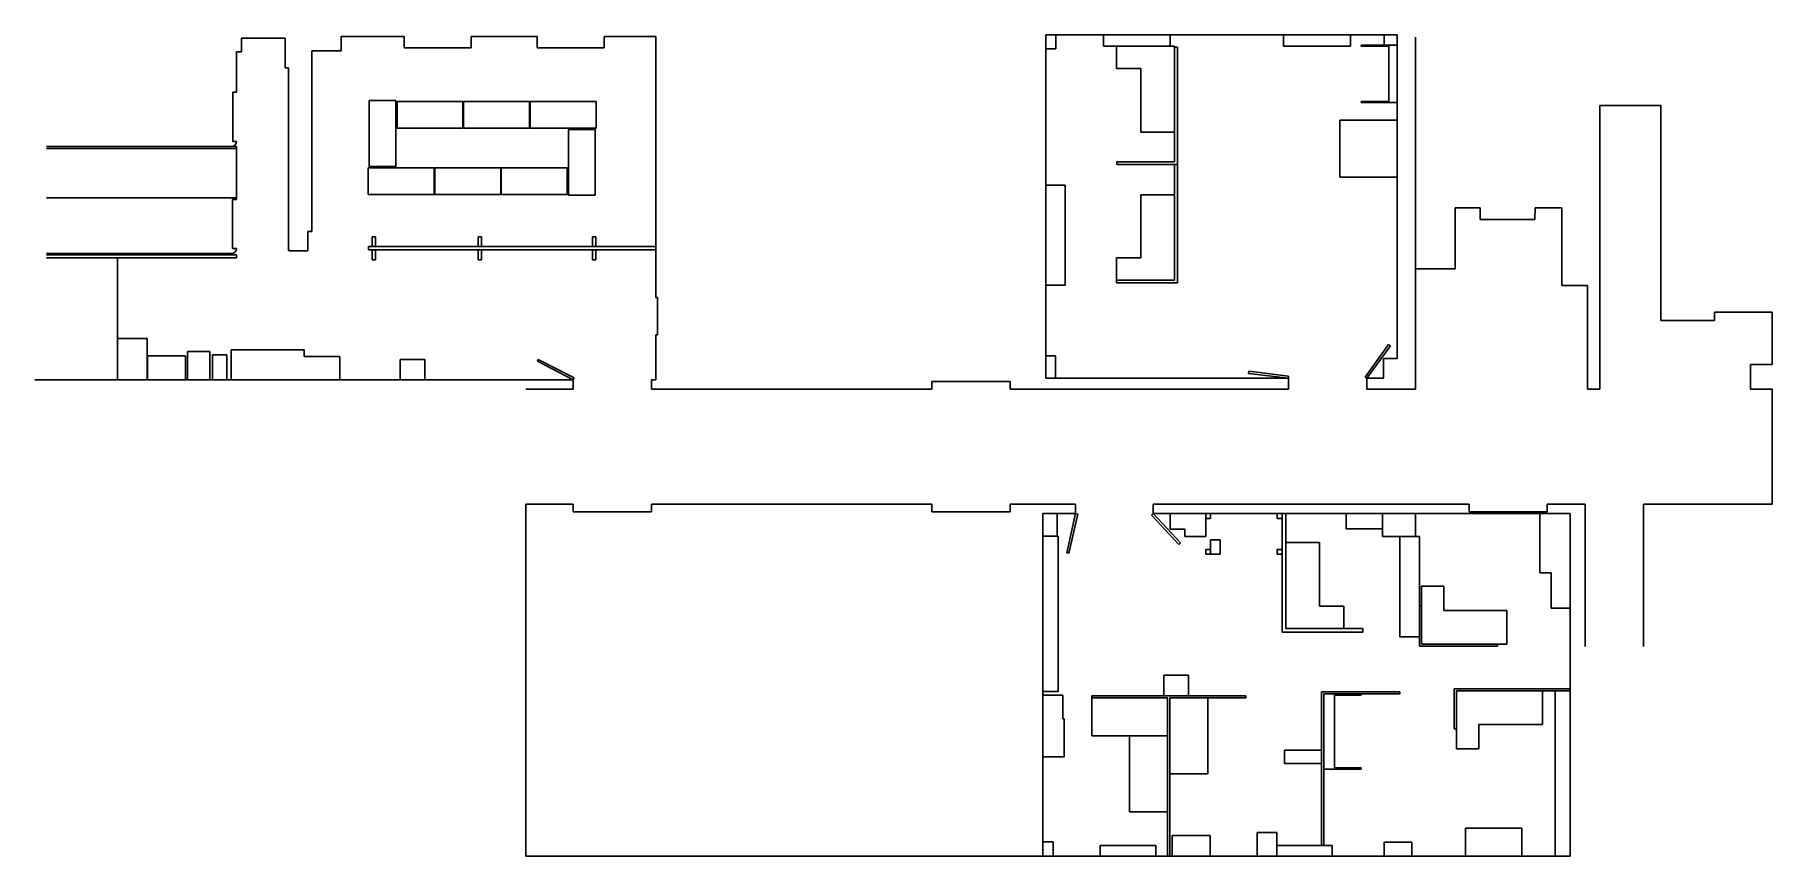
# Model space of a CAD drawing. Header units: millimetres. Extents: x -10347 to 26265, y 0 to 17325.
import ezdxf

# ---------------------------------------------------------------- set-up
doc = ezdxf.new("R2010")
doc.units = ezdxf.units.MM
doc.layers.get('0').update_dxf_attribs({"linetype": 'CONTINUOUS'})

msp = doc.modelspace()

# ---------------------------------------------------------------- linework, layer by layer
for p, q in [((-5992, 17252), (-5072, 17252)), ((-5992, 16962), (-5992, 17252)), ((-5072, 17252), (-5072, 16627)), ((-2564, 17285), (-3892, 17285)), ((-3892, 17285), (-3892, 16985)), ((-2564, 17048), (-2564, 17285)), ((-1152, 17285), (-1152, 17048)), ((237, 17285), (-1152, 17285)), ((237, 17048), (237, 17285)), ((2740, 17285), (1649, 17285)), ((1649, 17285), (1649, 17048)), ((2740, 11782), (2740, 17285)), ((18360, 17325), (10955, 17325)), ((10955, 17325), (10955, 10080)), ((10955, 17325), (11170, 17325)), ((11170, 17325), (11170, 17030)), ((11170, 17325), (12170, 17325)), ((12170, 17085), (12170, 17325)), ((13580, 17325), (13580, 17085)), ((15965, 17085), (15965, 17325)), ((18085, 17325), (17375, 17325)), ((17375, 17325), (17375, 17085)), ((18360, 17325), (18085, 17325)), ((18085, 17325), (18085, 17105)), ((18360, 10495), (18360, 17325)), ((18745, 12385), (18745, 17275)), ((-6097, 16112), (-6097, 16962)), ((-6097, 16962), (-5992, 16962)), ((-4508, 16985), (-4508, 13174)), ((-4508, 15583), (-4508, 16985)), ((-3902, 16985), (-4508, 16985)), ((-3892, 16985), (-4508, 16985)), ((-1152, 17048), (-2564, 17048)), ((1649, 17048), (237, 17048)), ((11170, 17030), (10955, 17030)), ((13580, 17085), (12170, 17085)), ((12450, 17085), (13670, 17085)), ((12450, 16615), (12450, 17085)), ((13670, 17085), (12870, 17085)), ((13670, 17085), (13670, 15270)), ((13670, 17085), (13670, 15485)), ((13670, 17065), (13730, 17065)), ((13670, 17065), (13670, 14645)), ((13730, 17065), (13730, 14585)), ((17375, 17085), (15965, 17085)), ((18360, 17105), (17600, 17105)), ((17600, 17105), (17600, 17085)), ((17600, 17085), (18185, 17085)), ((18085, 17105), (18360, 17105)), ((18185, 17085), (18185, 15915)), ((18360, 17105), (18360, 15520)), ((-5072, 16627), (-4997, 16627)), ((-4997, 16627), (-4997, 12775)), ((12960, 16615), (12450, 16615)), ((12960, 15270), (12960, 16615)), ((-6172, 15072), (-6172, 16112)), ((-6172, 16112), (-6097, 16112)), ((-6097, 16112), (-6097, 16152)), ((-3300, 15935), (-3300, 14545)), ((-2742, 15935), (-3300, 15935)), ((-2742, 14545), (-2742, 15935)), ((-1324, 15915), (-2714, 15915)), ((-2714, 15915), (-2714, 15357)), ((-1324, 15357), (-1324, 15915)), ((-1312, 15915), (-1312, 15357)), ((78, 15915), (-1312, 15915)), ((78, 15357), (78, 15915)), ((90, 15915), (90, 15357)), ((1480, 15915), (90, 15915)), ((1480, 15357), (1480, 15915)), ((18185, 15915), (17600, 15915)), ((17600, 15915), (17600, 15895)), ((17600, 15895), (18360, 15895)), ((22635, 9850), (22635, 15830)), ((22635, 15830), (23915, 15830)), ((23915, 15830), (23915, 11295)), ((-4508, 15583), (-4508, 14977)), ((18360, 15520), (17150, 15520)), ((17150, 15520), (17150, 14320)), ((-6097, 15072), (-6172, 15072)), ((-2714, 15357), (-1324, 15357)), ((-1312, 15357), (78, 15357)), ((90, 15357), (1480, 15357)), ((902, 15329), (902, 13939)), ((1460, 15329), (902, 15329)), ((1460, 13939), (1460, 15329)), ((13670, 15270), (12960, 15270)), ((-6097, 14967), (-10097, 14967)), ((-6097, 14927), (-10097, 14927)), ((-6097, 14927), (-6097, 14967)), ((-6097, 13887), (-6097, 14927)), ((13670, 14645), (12455, 14645)), ((12455, 14645), (12455, 14585)), ((-1930, 14517), (-3320, 14517)), ((-3320, 14517), (-3320, 13959)), ((-3300, 14545), (-2742, 14545)), ((-1930, 13959), (-1930, 14517)), ((-1918, 14517), (-1918, 13959)), ((-528, 14517), (-1918, 14517)), ((-528, 13959), (-528, 14517)), ((874, 14517), (-516, 14517)), ((-516, 14517), (-516, 13959)), ((874, 13959), (874, 14517)), ((12455, 14585), (13730, 14585)), ((13670, 12150), (13670, 14585)), ((13730, 14585), (13730, 12090)), ((17150, 14320), (18360, 14320)), ((-3320, 13959), (-1930, 13959)), ((-1918, 13959), (-528, 13959)), ((-516, 13959), (874, 13959)), ((902, 13939), (1460, 13939)), ((11365, 14150), (10955, 14150)), ((11365, 12045), (11365, 14150)), ((12960, 12620), (12960, 13950)), ((13670, 13950), (12960, 13950)), ((13670, 12150), (13670, 13950)), ((13670, 13950), (13670, 13750)), ((-6097, 13887), (-10097, 13887)), ((-6177, 13847), (-6177, 12817)), ((-6097, 13847), (-6177, 13847)), ((-6097, 13887), (-6097, 13847)), ((19585, 12385), (19585, 13675)), ((19585, 13675), (20110, 13675)), ((20110, 13675), (20110, 13425)), ((21265, 13425), (21266, 13675)), ((21266, 13675), (21830, 13675)), ((21830, 12040), (21830, 13675)), ((20110, 13425), (21265, 13425)), ((-6097, 12817), (-6177, 12817)), ((-4593, 13174), (-4593, 12856)), ((-4508, 13174), (-4593, 13174)), ((-4593, 12856), (-4593, 12767)), ((-3314, 12856), (2740, 12856)), ((-3314, 12786), (-3314, 12856)), ((-3238, 12856), (-3238, 13066)), ((-3238, 13066), (-3168, 13066)), ((-3168, 13066), (-3168, 12856)), ((-1002, 12856), (-1002, 13066)), ((-1002, 13066), (-932, 13066)), ((-932, 13066), (-932, 12856)), ((1403, 12856), (1403, 13066)), ((1403, 13066), (1473, 13066)), ((1473, 13066), (1473, 12856)), ((2740, 12856), (2740, 12786)), ((-6202, 12712), (-10097, 12712)), ((-6097, 12682), (-10097, 12682)), ((-6097, 12617), (-10097, 12617)), ((-8604, 12617), (-8604, 10050)), ((-6097, 12617), (-8584, 12617)), ((-6097, 12617), (-6097, 12682)), ((-4997, 12775), (-4972, 12775)), ((-4972, 12775), (-4972, 12767)), ((-4972, 12767), (-4593, 12767)), ((2740, 12786), (-3314, 12786)), ((-3238, 12576), (-3238, 12786)), ((-3168, 12576), (-3238, 12576)), ((-3168, 12786), (-3168, 12576)), ((-1002, 12576), (-1002, 12786)), ((-932, 12576), (-1002, 12576)), ((-932, 12786), (-932, 12576)), ((1403, 12576), (1403, 12786)), ((1473, 12576), (1403, 12576)), ((1473, 12786), (1473, 12576)), ((12960, 12620), (12450, 12620)), ((12450, 12620), (12450, 12150)), ((12445, 12090), (12445, 12150)), ((12445, 12150), (13670, 12150)), ((13730, 12090), (12445, 12090)), ((12450, 12150), (13670, 12150)), ((18745, 9850), (18745, 12385)), ((18745, 12385), (19585, 12385)), ((2775, 11782), (2740, 11782)), ((2775, 10997), (2775, 11782)), ((10955, 10555), (10955, 12045)), ((10955, 12045), (11365, 12045)), ((22375, 12040), (21830, 12040)), ((22375, 9850), (22375, 12040)), ((26265, 11475), (25045, 11475)), ((25045, 11475), (25045, 11295)), ((26265, 10370), (26265, 11475)), ((2740, 10050), (2740, 10997)), ((2740, 10997), (2775, 10997)), ((25045, 11295), (23915, 11295)), ((-7978, 10921), (-8604, 10921)), ((-7978, 10050), (-7978, 10921)), ((-6657, 10643), (-7130, 10643)), ((-7130, 10643), (-7130, 10050)), ((-6657, 10050), (-6657, 10643)), ((-6208, 10677), (-4669, 10677)), ((-6208, 10677), (-6208, 10050)), ((-4669, 10542), (-4669, 10677)), ((17684, 10107), (18182, 10789)), ((18218, 10763), (17720, 10080)), ((18218, 10763), (18182, 10789)), ((-7971, 10543), (-7971, 10050)), ((-7963, 10543), (-7971, 10543)), ((-7178, 10553), (-7963, 10553)), ((-7963, 10553), (-7963, 10543)), ((-7178, 10553), (-7178, 10543)), ((-7178, 10543), (-7170, 10543)), ((-7170, 10050), (-7170, 10543)), ((-6298, 10577), (-6603, 10577)), ((-6603, 10577), (-6603, 10050)), ((-6298, 10050), (-6298, 10577)), ((-4669, 10542), (-3919, 10542)), ((-3919, 10542), (-3919, 10050)), ((-2648, 10479), (-2128, 10479)), ((-2648, 10479), (-2648, 10049)), ((-2128, 10479), (-2128, 10050)), ((244, 10438), (264, 10478)), ((1000, 10050), (244, 10438)), ((264, 10478), (1021, 10090)), ((10955, 10080), (10955, 10555)), ((10955, 10555), (11160, 10555)), ((11160, 10555), (11160, 10080)), ((18070, 10080), (18070, 10495)), ((18070, 10495), (18360, 10495)), ((25810, 9850), (25810, 10370)), ((25810, 10370), (26265, 10370)), ((-6278, 10050), (-10347, 10050)), ((-7951, 10050), (-7958, 10050)), ((-7110, 10050), (-7150, 10050)), ((-6583, 10050), (-6637, 10050)), ((-6188, 10050), (-6278, 10050)), ((-6188, 10050), (-3919, 10050)), ((-3919, 10050), (1000, 10050)), ((1021, 10090), (1000, 10050)), ((1000, 10050), (1000, 9850)), ((2650, 10050), (2650, 9850)), ((2650, 10050), (2740, 10050)), ((8555, 9850), (8555, 10010)), ((8555, 10010), (10205, 10010)), ((10205, 10010), (10205, 9850)), ((16070, 10080), (10955, 10080)), ((15237, 10227), (15231, 10183)), ((16070, 10080), (15231, 10183)), ((15237, 10227), (16075, 10125)), ((16075, 10125), (16070, 10080)), ((16070, 9850), (16070, 10080)), ((17720, 10080), (17684, 10107)), ((17720, 9850), (17720, 10080)), ((17720, 10080), (18070, 10080)), ((17720, 9850), (17720, 10010)), ((1000, 9850), (0, 9850)), ((8555, 9850), (2650, 9850)), ((16070, 9850), (10205, 9850)), ((18745, 9850), (17720, 9850)), ((22375, 9850), (22635, 9850)), ((26265, 9850), (25810, 9850)), ((26265, 7425), (26265, 9850)), ((1000, 7425), (0, 7425)), ((0, 7425), (0, 0)), ((1000, 7265), (1000, 7425)), ((8555, 7425), (2650, 7425)), ((2650, 7425), (2650, 7265)), ((8555, 7265), (8555, 7425)), ((11585, 7425), (10205, 7425)), ((10205, 7425), (10205, 7265)), ((11585, 7225), (11585, 7425)), ((13220, 7425), (19875, 7425)), ((13220, 7425), (13220, 7225)), ((19875, 7425), (19875, 7265)), ((21525, 7265), (21525, 7425)), ((21525, 7425), (22320, 7425)), ((22320, 7425), (22320, 4425)), ((23555, 4425), (23555, 7425)), ((23555, 7425), (26265, 7425)), ((2650, 7265), (1000, 7265)), ((10205, 7265), (8555, 7265)), ((10895, 7225), (10895, 0)), ((11585, 7225), (10895, 7225)), ((11195, 7225), (11195, 6750)), ((11402, 6400), (11585, 7225)), ((11629, 7215), (11446, 6390)), ((11585, 7225), (11629, 7215)), ((13220, 7225), (13187, 7194)), ((13763, 6576), (13187, 7194)), ((22010, 7225), (13220, 7225)), ((13220, 7225), (13590, 7225)), ((13220, 7225), (13796, 6607)), ((13575, 7225), (13575, 6895)), ((14330, 6745), (14330, 7225)), ((14330, 7125), (14330, 7225)), ((14430, 7125), (14330, 7125)), ((14430, 7225), (14430, 7125)), ((15935, 7225), (15835, 7225)), ((15835, 7225), (15835, 7125)), ((15835, 7125), (15935, 7125)), ((15935, 7225), (15935, 4725)), ((16015, 4805), (16015, 7225)), ((18050, 7225), (17290, 7225)), ((17290, 7225), (17290, 6905)), ((18050, 6745), (18050, 7225)), ((18750, 7225), (18750, 6745)), ((19875, 7265), (21525, 7265)), ((21365, 5975), (21365, 7225)), ((22010, 0), (22010, 7225)), ((11195, 6750), (10895, 6750)), ((11195, 6750), (11215, 6750)), ((11215, 6750), (11215, 3472)), ((13575, 6895), (13885, 6895)), ((13796, 6607), (13763, 6576)), ((13885, 6895), (13885, 6745)), ((13885, 6745), (14330, 6745)), ((14630, 6670), (14430, 6670)), ((14430, 6670), (14430, 6370)), ((14630, 6370), (14630, 6670)), ((16015, 6620), (16725, 6620)), ((16015, 4805), (16015, 6620)), ((16725, 6620), (16725, 5275)), ((17290, 6905), (18050, 6905)), ((18750, 6745), (18050, 6745)), ((18420, 6745), (18420, 4625)), ((18830, 6745), (18750, 6745)), ((18830, 4625), (18830, 6745)), ((11402, 6400), (11446, 6390)), ((14430, 6470), (14330, 6470)), ((14330, 6470), (14330, 6370)), ((14330, 6370), (14430, 6370)), ((14430, 6370), (14430, 6470)), ((14430, 6370), (14630, 6370)), ((15835, 6470), (15935, 6470)), ((15835, 6470), (15835, 6370)), ((15835, 6370), (15935, 6370)), ((21365, 5975), (21608, 5975)), ((21608, 5975), (21608, 5230)), ((19345, 5695), (18875, 5695)), ((18875, 5695), (18875, 4475)), ((19345, 5185), (19345, 5695)), ((16725, 5275), (17235, 5275)), ((17235, 5275), (17235, 4805)), ((18830, 4430), (18830, 5275)), ((18830, 5275), (18875, 5275)), ((19345, 5185), (20675, 5185)), ((20675, 4475), (20675, 5185)), ((21608, 5230), (22010, 5230)), ((17635, 4805), (16015, 4805)), ((17235, 4805), (16015, 4805)), ((17635, 4725), (17635, 4805)), ((15935, 4725), (17635, 4725)), ((18420, 4625), (18830, 4625)), ((20475, 4430), (18830, 4430)), ((18875, 4475), (20675, 4475)), ((20675, 4475), (20475, 4475)), ((20475, 4475), (20475, 4430)), ((13964, 3820), (13444, 3820)), ((13444, 3820), (13444, 3385)), ((13964, 3385), (13964, 3820)), ((11215, 3472), (10895, 3472)), ((11315, 3395), (10895, 3395)), ((11315, 2895), (11315, 3395)), ((11924, 3385), (11924, 3340)), ((15169, 3385), (11924, 3385)), ((11924, 3340), (13524, 3340)), ((11924, 3340), (11924, 2540)), ((13524, 3340), (13524, 0)), ((13569, 3340), (15169, 3340)), ((13569, 3340), (13569, 0)), ((14374, 3340), (14374, 1740)), ((15169, 3340), (15169, 3385)), ((18414, 3470), (16769, 3470)), ((16769, 3470), (16769, 225)), ((16814, 225), (16814, 3425)), ((16814, 3425), (18414, 3425)), ((16814, 3425), (17604, 3425)), ((17604, 3395), (17044, 3395)), ((17044, 3395), (17044, 1865)), ((17604, 3425), (17604, 3395)), ((18414, 3425), (18414, 3470)), ((22010, 3534), (19565, 3534)), ((19565, 2689), (19565, 3534)), ((22010, 3489), (19610, 3489)), ((19610, 3489), (19610, 2689)), ((19610, 2269), (19610, 3489)), ((19610, 3489), (21425, 3489)), ((19610, 3489), (21210, 3489)), ((21425, 3489), (21425, 2779)), ((21689, 0), (21689, 3489)), ((21689, 3489), (22010, 3489)), ((22010, 3489), (22010, 3534)), ((11345, 2895), (11315, 2895)), ((11345, 2095), (11345, 2895)), ((19610, 2689), (19565, 2689)), ((21425, 2779), (20080, 2779)), ((20080, 2779), (20080, 2269)), ((11924, 2540), (13524, 2540)), ((12719, 940), (12719, 2540)), ((12719, 2540), (13524, 2540)), ((13524, 2540), (13524, 940)), ((15989, 2235), (16769, 2235)), ((15989, 2235), (15989, 1955)), ((20080, 2269), (19610, 2269)), ((10895, 305), (10895, 2095)), ((10895, 2095), (11345, 2095)), ((15989, 1955), (16769, 1955)), ((17604, 1835), (16814, 1835)), ((17044, 1865), (17604, 1865)), ((17604, 1865), (17604, 1835)), ((14374, 1740), (13569, 1740)), ((13524, 940), (12719, 940)), ((13619, 440), (13619, 0)), ((14419, 440), (13619, 440)), ((14419, 0), (14419, 440)), ((15414, 0), (15414, 500)), ((15414, 500), (15824, 500)), ((15824, 500), (15824, 225)), ((20989, 590), (19799, 590)), ((19799, 590), (19799, 0)), ((20989, 0), (20989, 590)), ((0, 0), (10895, 0)), ((11110, 305), (10895, 305)), ((11110, 0), (11110, 305)), ((13275, 225), (12105, 225)), ((12105, 225), (12105, 0)), ((13275, 225), (13095, 225)), ((13275, 0), (13275, 225)), ((16994, 225), (15824, 225)), ((15824, 225), (15824, 0)), ((16994, 225), (16814, 225)), ((16994, 0), (16994, 225)), ((18669, 300), (18084, 300)), ((18084, 300), (18084, 0)), ((18669, 0), (18669, 300)), ((22010, 0), (10895, 0)), ((11110, 0), (12105, 0)), ((13619, 0), (13569, 0)), ((15414, 0), (14419, 0)), ((15824, 0), (15414, 0)), ((18084, 0), (16994, 0))]:
    msp.add_line(p, q)
for centre in [(-6202, 15072), (-6202, 12817)]:
    msp.add_arc(centre, 105, 270, 0)

doc.saveas('drawing.dxf')
